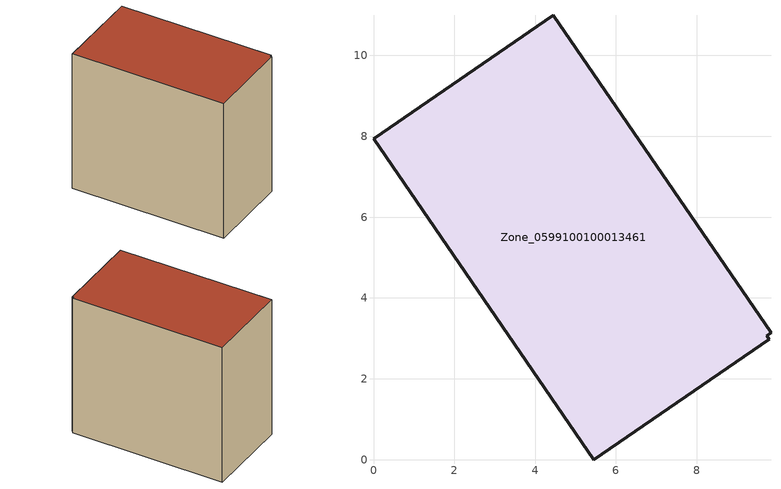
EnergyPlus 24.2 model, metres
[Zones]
Zone_0599100100013461
 floor ground (C_G): 0,7.94 4.45,10.99 9.84,3.14 9.73,3.07 9.79,2.98 5.45,0 z0
 wall outside (C_F): 4.45,10.99 0,7.94 5.45,0 9.79,2.98 9.73,3.07 9.84,3.14 4.45,10.99 z0:8.93
 roof outside (C_R): 0,7.94 5.45,0 9.79,2.98 9.73,3.07 9.84,3.14 4.45,10.99 z8.93
[BUILDING]
Pand.0599100100013461: North Axis=0; Terrain=City; Loads Convergence Tolerance Value=0.04; Temperature Convergence Tolerance Value=0.4; Solar Distribution=FullExterior; Maximum Number of Warmup Days=25; Minimum Number of Warmup Days=1
[Site:Location]
Rotterdam.The.Hague.AP_ZH_NLD Design_Conditions: Latitude=51.96; Longitude=4.45; Time Zone=1; Elevation=-4.5
[SITE:GROUNDTEMPERATURE:BUILDINGSURFACE]
18, 18, 18, 18, 18, 18, 18, 18, 18, 18, 18, 18
[MATERIAL] Thermal Absorptance=0.9; Solar Absorptance=0.7; Visible Absorptance=0.7
Name | Roughness | Thickness | Conductivity | Density | Specific Heat
G.TI.2015-2018 | MediumSmooth | 0.15 | 0.0428571 | 540 | 1210
F.TI.2015-2018 | Rough | 0.3 | 0.0666667 | 1920 | 840
R.TI.2015-2018 | MediumRough | 0.2 | 0.0333333 | 1500 | 1000
[CONSTRUCTION]
C_G: G.TI.2015-2018
C_F: F.TI.2015-2018
C_R: R.TI.2015-2018
[ZONE]
Zone_0599100100013461: Type=1; Multiplier=1; Ceiling Height=Autocalculate; Volume=Autocalculate; Floor Area=autocalculate; Part of Total Floor Area=Yes
[ZONEINFILTRATION:DESIGNFLOWRATE]
Infil_Zone_0599100100013461: Zone or ZoneList or Space or SpaceList=Zone_0599100100013461; Schedule=AlwaysOn; Design Flow Rate Calculation Method=Flow/Area; Flow Rate per Floor Area=0.0015; Constant Term Coefficient=1; Temperature Term Coefficient=0; Velocity Term Coefficient=0; Velocity Squared Term Coefficient=0
[HVACTEMPLATE:ZONE:IDEALLOADSAIRSYSTEM]
Zone_0599100100013461: Maximum Heating Supply Air Temperature=50; Minimum Cooling Supply Air Temperature=13; Maximum Heating Supply Air Humidity Ratio=0.0156; Minimum Cooling Supply Air Humidity Ratio=0.0077; Heating Limit=NoLimit; Cooling Limit=NoLimit; Dehumidification Control Type=ConstantSensibleHeatRatio; Cooling Sensible Heat Ratio=0.7; Dehumidification Setpoint=60; Humidification Control Type=None; Humidification Setpoint=30; Outdoor Air Method=None; Outdoor Air Flow Rate per Person=0.00944; Outdoor Air Flow Rate per Zone Floor Area=0; Outdoor Air Flow Rate per Zone=0; Demand Controlled Ventilation Type=None; Outdoor Air Economizer Type=NoEconomizer; Heat Recovery Type=None; Sensible Heat Recovery Effectiveness=0.7; Latent Heat Recovery Effectiveness=0.65
[ZONECONTROL:THERMOSTAT]
ThermostatControl_Zone_0599100100013461: Zone or ZoneList=Zone_0599100100013461; Control Type Schedule=DualSetpointControlType; Control 1=Thermostat_Zone_0599100100013461; Temperature Difference Between Cutout And Setpoint=0
[THERMOSTATSETPOINT:DUALSETPOINT]
Thermostat_Zone_0599100100013461: Heating Setpoint Temperature Schedule=HeatingSetpoint_Zone_0599100100013461; Cooling Setpoint Temperature Schedule=CoolingSetpoint_Zone_0599100100013461
[SCHEDULE:COMPACT]
HeatingSetpoint_Zone_0599100100013461: Through: 12/31, For: AllDays, Until: 24:00, 21
CoolingSetpoint_Zone_0599100100013461: Through: 12/31, For: AllDays, Until: 24:00, 24
DualSetpointControlType: Through: 12/31, For: AllDays, Until: 24:00, 4
AlwaysOn: Through: 12/31, For: AllDays, Until: 24:00, 1
